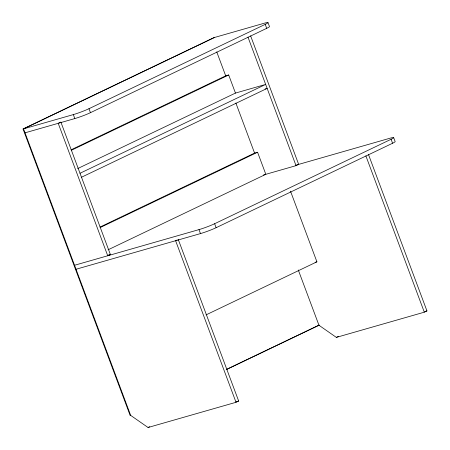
<?xml version="1.0" encoding="UTF-8"?>
<svg xmlns="http://www.w3.org/2000/svg" width="450" height="450" viewBox="0 0 450 450"><rect width="100%" height="100%" fill="white"/><g stroke="black" fill="none" stroke-linecap="round" stroke-linejoin="round"><path stroke-width="0.67" d="M178.251 239.451L238.663 401.029L236.019 402.294L148.061 427.5L130.663 415.378L130.168 415.519L23.046 129.004L213.981 37.631L264.268 23.22A11.824 0.99 -20.5 0 1 265.219 24.356L266.709 28.328L90.456 112.674A11.824 0.99 -20.5 0 1 74.818 118.569L25.026 132.834M214.476 37.485L23.541 128.863L130.663 415.378M23.046 129.004L73.333 114.593A11.824 0.99 -20.5 0 0 88.971 108.703L265.219 24.356M71.1 149.822L225.697 75.836L228.684 74.981L235.485 93.156M71.55 150.182L228.684 74.981M77.681 168.581L235.451 93.082L265.657 84.426L80.01 173.267M81.495 177.244L267.142 88.397L265.129 88.976M99.984 227.081L254.582 153.096L257.569 152.235L265.826 174.313L108.056 249.812M100.434 227.436L257.569 152.235M110.379 254.498L107.736 255.763L58.219 123.323L60.863 122.057L110.379 254.498L108.388 255.071M263.436 174.994L296.032 165.656L298.676 164.391L250.627 35.882M177.193 239.957L175.607 240.716L236.019 402.294M74.543 265.275L198.99 229.612A11.824 0.99 -20.5 0 0 214.633 223.723L391.095 139.275L392.58 143.252L216.118 227.7A11.824 0.99 -20.5 0 1 200.475 233.589L76.033 269.252M206.038 314.887L316.918 261.821L290.509 191.188M226.266 369.529L319.207 325.052M226.766 369.388L319.072 325.209M148.061 427.5L149.648 426.741M298.282 269.977L318.96 325.266L336.353 337.387L338.468 336.375M336.353 337.387L424.311 312.182L426.954 310.916L368.511 154.592M296.016 165.15L389.739 138.291A11.824 0.99 -20.5 0 1 391.095 139.275M315.124 262.333L316.918 261.821M424.941 311.496L426.954 310.916M235.98 401.799L238.663 401.029M393.649 137.559L395.134 141.531A11.824 0.99 -20.5 0 1 392.58 143.252M365.867 155.857L424.311 312.182M267.981 22.567L269.471 26.539A11.824 0.99 -20.5 0 1 266.709 28.328M247.984 37.148L296.032 165.656M216.754 51.902L225.821 76.163M235.873 103.044L254.745 153.529M214.633 223.723L216.118 227.7M198.99 229.612L200.475 233.589M88.971 108.703L90.456 112.674M73.333 114.593L74.818 118.569"/></g></svg>
